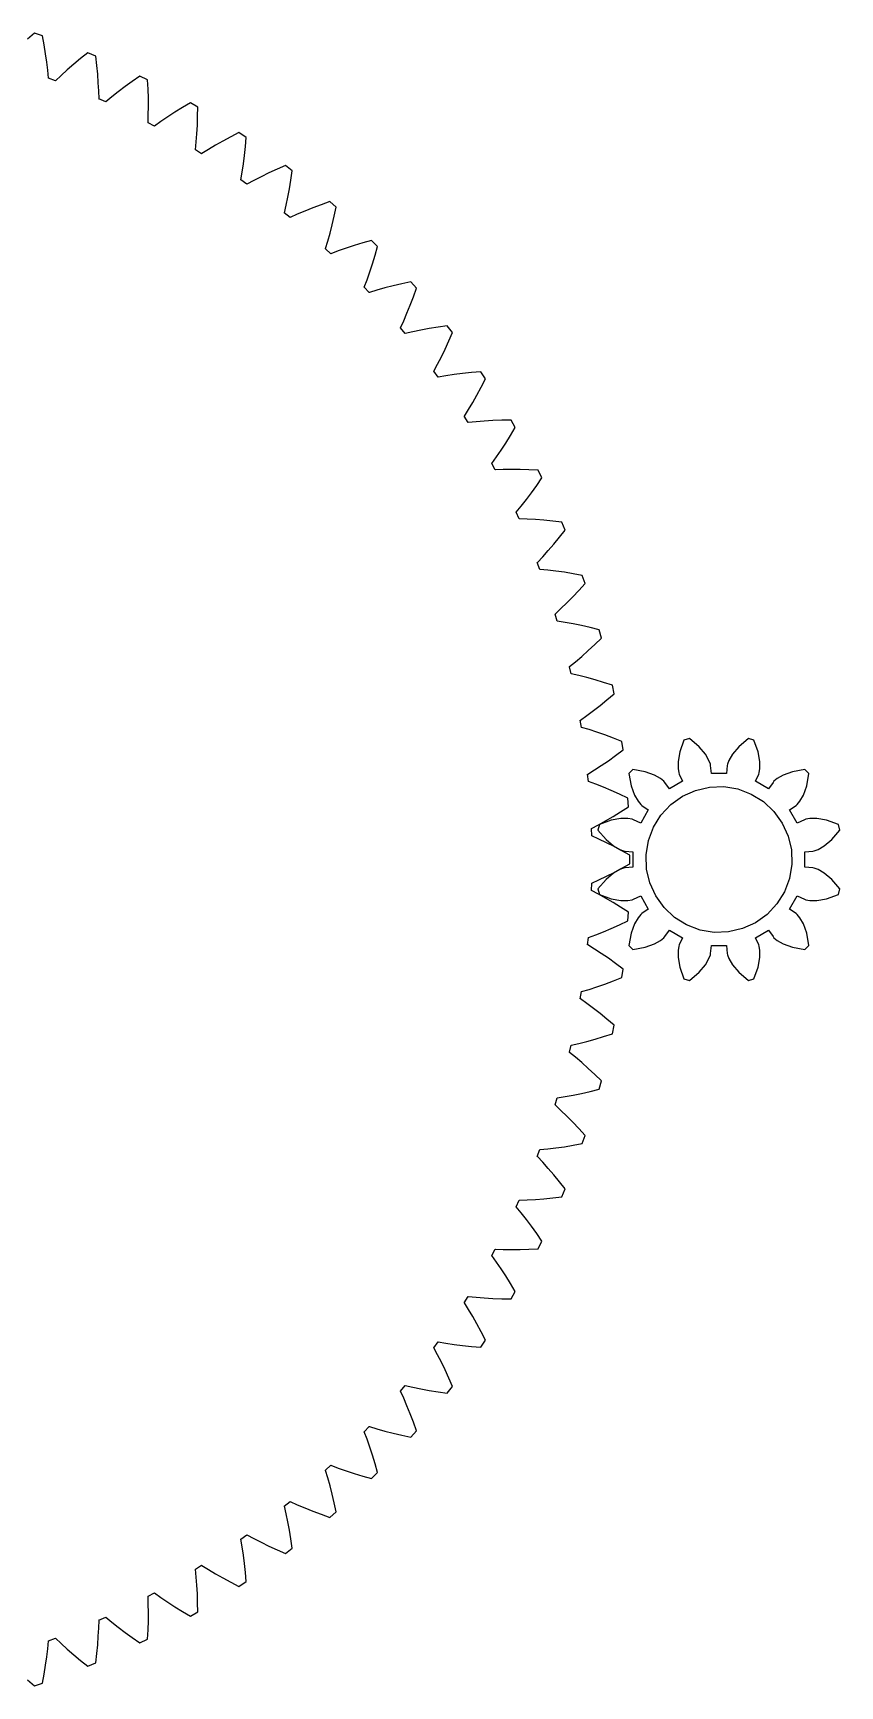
# Model space of a CAD drawing. Extents: x -77 to 96, y -77 to 77.
# Drawn here: x 24.3 to 95.5, y -73 to 73 of the extents above; entities that cross this region are included whole.
import ezdxf

# ---------------------------------------------------------------- set-up
doc = ezdxf.new("R2010")
doc.units = 0

msp = doc.modelspace()

# ---------------------------------------------------------------- linework, layer by layer
for p, q in [((24.3924, 73.0302), (23.7846, 72.4825)), ((25.1061, 72.7879), (24.3924, 73.0302)), ((25.2549, 71.9834), (25.1061, 72.7879)), ((25.3814, 71.2065), (25.2549, 71.9834)), ((25.4868, 70.4577), (25.3814, 71.2065)), ((25.5723, 69.7376), (25.4868, 70.4577)), ((27.8669, 70.271), (27.294, 69.7775)), ((28.4743, 70.7717), (27.8669, 70.271)), ((29.1166, 71.2784), (28.4743, 70.7717)), ((29.8129, 70.99), (29.1166, 71.2784)), ((29.9088, 70.1775), (29.8129, 70.99)), ((29.9842, 69.394), (29.9088, 70.1775)), ((25.6393, 69.0467), (25.5723, 69.7376)), ((25.6361, 69.0381), (25.6393, 69.0467)), ((26.2458, 68.8087), (25.6361, 69.0381)), ((26.249, 68.8172), (26.2458, 68.8087)), ((26.7549, 69.2925), (26.249, 68.8172)), ((27.294, 69.7775), (26.7549, 69.2925)), ((30.0403, 68.6399), (29.9842, 69.394)), ((33.042, 68.7579), (32.4032, 68.2979)), ((33.7161, 69.2215), (33.042, 68.7579)), ((34.3921, 68.8882), (33.7161, 69.2215)), ((34.4346, 68.0711), (34.3921, 68.8882)), ((30.0786, 67.9158), (30.0403, 68.6399)), ((30.1003, 67.222), (30.0786, 67.9158)), ((30.0965, 67.2136), (30.1003, 67.222)), ((30.6899, 66.9448), (30.0965, 67.2136)), ((31.2296, 67.3943), (30.6937, 66.9531)), ((31.7993, 67.843), (31.2296, 67.3943)), ((32.4032, 68.2979), (31.7993, 67.843)), ((34.4586, 67.2844), (34.4346, 68.0711)), ((34.4653, 66.5282), (34.4586, 67.2844)), ((30.6937, 66.9531), (30.6899, 66.9448)), ((34.4323, 65.1094), (34.4561, 65.8031)), ((34.4561, 65.8031), (34.4653, 66.5282)), ((36.8007, 66.0324), (36.1683, 65.618)), ((37.4682, 66.4496), (36.8007, 66.0324)), ((38.1712, 66.8682), (37.4682, 66.4496)), ((38.8239, 66.4913), (38.1712, 66.8682)), ((38.8129, 65.6733), (38.8239, 66.4913)), ((34.4281, 65.1013), (34.4323, 65.1094)), ((35.0025, 64.7942), (34.4281, 65.1013)), ((35.0069, 64.8023), (35.0025, 64.7942)), ((35.5705, 65.2075), (35.0069, 64.8023)), ((36.1683, 65.618), (35.5705, 65.2075)), ((38.7427, 64.1317), (38.7854, 64.8866)), ((38.7854, 64.8866), (38.8129, 65.6733)), ((38.617, 62.718), (38.6861, 63.4087)), ((38.6861, 63.4087), (38.7427, 64.1317)), ((40.3825, 63.1119), (39.7591, 62.7414)), ((41.0407, 63.4842), (40.3825, 63.1119)), ((41.734, 63.8568), (41.0407, 63.4842)), ((42.4629, 64.2285), (41.734, 63.8568)), ((43.0895, 63.8098), (42.4629, 64.2285)), ((42.9461, 62.211), (43.0251, 62.9942)), ((43.0251, 62.9942), (43.0895, 63.8098)), ((38.6122, 62.7102), (38.617, 62.718)), ((39.1654, 62.3662), (38.6122, 62.7102)), ((39.1702, 62.374), (39.1654, 62.3662)), ((39.7591, 62.7414), (39.1702, 62.374)), ((42.7504, 60.7428), (42.8541, 61.4604)), ((42.8541, 61.4604), (42.9461, 62.211)), ((42.631, 60.0506), (42.6362, 60.058)), ((43.1604, 59.6712), (42.631, 60.0506)), ((42.6362, 60.058), (42.7504, 60.7428)), ((43.7775, 60.0067), (43.1658, 59.6786)), ((44.4238, 60.3357), (43.7775, 60.0067)), ((45.1049, 60.6641), (44.4238, 60.3357)), ((45.8211, 60.9906), (45.1049, 60.6641)), ((46.5727, 61.3138), (45.8211, 60.9906)), ((47.1706, 60.8549), (46.5727, 61.3138)), ((46.923, 59.269), (47.053, 60.0453)), ((47.053, 60.0453), (47.1706, 60.8549)), ((43.1658, 59.6786), (43.1604, 59.6712)), ((46.6316, 57.8167), (46.7821, 58.5261)), ((46.7821, 58.5261), (46.923, 59.269)), ((46.4672, 57.1338), (46.4729, 57.1409)), ((46.9707, 56.7206), (46.4672, 57.1338)), ((46.4729, 57.1409), (46.6316, 57.8167)), ((47.6084, 57.0151), (46.9765, 56.7276)), ((48.2748, 57.301), (47.6084, 57.0151)), ((48.9759, 57.5842), (48.2748, 57.301)), ((49.712, 57.8631), (48.9759, 57.5842)), ((50.4831, 58.1365), (49.712, 57.8631)), ((51.0497, 57.6395), (50.4831, 58.1365)), ((50.8794, 56.8393), (51.0497, 57.6395)), ((46.9765, 56.7276), (46.9707, 56.7206)), ((50.5097, 55.3411), (50.6989, 56.0732)), ((50.6989, 56.0732), (50.8794, 56.8393)), ((50.1106, 53.9791), (50.3131, 54.6431)), ((50.3131, 54.6431), (50.5097, 55.3411)), ((52.6372, 54.2577), (51.9191, 54.021)), ((53.39, 54.4879), (52.6372, 54.2577)), ((54.1773, 54.7103), (53.39, 54.4879)), ((54.7103, 54.1773), (54.1773, 54.7103)), ((54.4879, 53.39), (54.7103, 54.1773)), ((50.1044, 53.9724), (50.1106, 53.9791)), ((50.5798, 53.5271), (50.1044, 53.9724)), ((50.5861, 53.5337), (50.5798, 53.5271)), ((51.2354, 53.7792), (50.5861, 53.5337)), ((51.9191, 54.021), (51.2354, 53.7792)), ((54.021, 51.9191), (54.2577, 52.6372)), ((54.2577, 52.6372), (54.4879, 53.39)), ((53.5337, 50.5861), (53.7792, 51.2354)), ((53.7792, 51.2354), (54.021, 51.9191)), ((53.5271, 50.5798), (53.5337, 50.5861)), ((53.9724, 50.1044), (53.5271, 50.5798)), ((53.9791, 50.1106), (53.9724, 50.1044)), ((54.6431, 50.3131), (53.9791, 50.1106)), ((55.3411, 50.5097), (54.6431, 50.3131)), ((56.0732, 50.6989), (55.3411, 50.5097)), ((56.8393, 50.8794), (56.0732, 50.6989)), ((57.6395, 51.0497), (56.8393, 50.8794)), ((57.5842, 48.9759), (57.8631, 49.712)), ((58.1365, 50.4831), (57.6395, 51.0497)), ((57.8631, 49.712), (58.1365, 50.4831)), ((57.0151, 47.6084), (57.301, 48.2748)), ((57.301, 48.2748), (57.5842, 48.9759)), ((56.7206, 46.9707), (56.7276, 46.9765)), ((57.1338, 46.4672), (56.7206, 46.9707)), ((56.7276, 46.9765), (57.0151, 47.6084)), ((58.5261, 46.7821), (57.8167, 46.6316)), ((59.269, 46.923), (58.5261, 46.7821)), ((60.0453, 47.053), (59.269, 46.923)), ((60.8549, 47.1706), (60.0453, 47.053)), ((61.3138, 46.5727), (60.8549, 47.1706)), ((57.1409, 46.4729), (57.1338, 46.4672)), ((57.8167, 46.6316), (57.1409, 46.4729)), ((60.6641, 45.1049), (60.9906, 45.8211)), ((60.9906, 45.8211), (61.3138, 46.5727)), ((60.0067, 43.7775), (60.3357, 44.4238)), ((60.3357, 44.4238), (60.6641, 45.1049)), ((59.6712, 43.1604), (59.6786, 43.1658)), ((60.0506, 42.631), (59.6712, 43.1604)), ((59.6786, 43.1658), (60.0067, 43.7775)), ((60.058, 42.6362), (60.0506, 42.631)), ((60.7428, 42.7504), (60.058, 42.6362)), ((61.4604, 42.8541), (60.7428, 42.7504)), ((62.211, 42.9461), (61.4604, 42.8541)), ((62.9942, 43.0251), (62.211, 42.9461)), ((63.8098, 43.0895), (62.9942, 43.0251)), ((64.2285, 42.4629), (63.8098, 43.0895)), ((63.8568, 41.734), (64.2285, 42.4629)), ((63.1119, 40.3825), (63.4842, 41.0407)), ((63.4842, 41.0407), (63.8568, 41.734)), ((62.374, 39.1702), (62.7414, 39.7591)), ((62.7414, 39.7591), (63.1119, 40.3825)), ((62.3662, 39.1654), (62.374, 39.1702)), ((62.7102, 38.6122), (62.3662, 39.1654)), ((62.718, 38.617), (62.7102, 38.6122)), ((63.4087, 38.6861), (62.718, 38.617)), ((64.1317, 38.7427), (63.4087, 38.6861)), ((64.8866, 38.7854), (64.1317, 38.7427)), ((65.6733, 38.8129), (64.8866, 38.7854)), ((66.4913, 38.8239), (65.6733, 38.8129)), ((66.4496, 37.4682), (66.8682, 38.1712)), ((66.8682, 38.1712), (66.4913, 38.8239)), ((65.618, 36.1683), (66.0324, 36.8007)), ((66.0324, 36.8007), (66.4496, 37.4682)), ((64.8023, 35.0069), (65.2075, 35.5705)), ((65.2075, 35.5705), (65.618, 36.1683)), ((64.7942, 35.0025), (64.8023, 35.0069)), ((65.1013, 34.4281), (64.7942, 35.0025)), ((65.1094, 34.4323), (65.1013, 34.4281)), ((65.8031, 34.4561), (65.1094, 34.4323)), ((66.5282, 34.4653), (65.8031, 34.4561)), ((67.2844, 34.4586), (66.5282, 34.4653)), ((68.0711, 34.4346), (67.2844, 34.4586)), ((68.8882, 34.3921), (68.0711, 34.4346)), ((68.7579, 33.042), (69.2215, 33.7161)), ((69.2215, 33.7161), (68.8882, 34.3921)), ((67.843, 31.7993), (68.2979, 32.4032)), ((68.2979, 32.4032), (68.7579, 33.042)), ((66.9448, 30.6899), (66.9531, 30.6937)), ((67.2136, 30.0965), (66.9448, 30.6899)), ((66.9531, 30.6937), (67.3943, 31.2296)), ((67.3943, 31.2296), (67.843, 31.7993)), ((67.222, 30.1003), (67.2136, 30.0965)), ((67.9158, 30.0786), (67.222, 30.1003)), ((68.6399, 30.0403), (67.9158, 30.0786)), ((69.394, 29.9842), (68.6399, 30.0403)), ((70.1775, 29.9088), (69.394, 29.9842)), ((70.99, 29.8129), (70.1775, 29.9088)), ((71.2784, 29.1166), (70.99, 29.8129)), ((69.7775, 27.294), (70.271, 27.8669)), ((70.271, 27.8669), (70.7717, 28.4743)), ((70.7717, 28.4743), (71.2784, 29.1166)), ((68.8172, 26.249), (69.2925, 26.7549)), ((69.2925, 26.7549), (69.7775, 27.294)), ((68.8087, 26.2458), (68.8172, 26.249)), ((69.0381, 25.6361), (68.8087, 26.2458)), ((69.0467, 25.6393), (69.0381, 25.6361)), ((69.7376, 25.5723), (69.0467, 25.6393)), ((70.4577, 25.4868), (69.7376, 25.5723)), ((71.2065, 25.3814), (70.4577, 25.4868)), ((71.9834, 25.2549), (71.2065, 25.3814)), ((72.7879, 25.1061), (71.9834, 25.2549)), ((73.0302, 24.3924), (72.7879, 25.1061)), ((71.9431, 23.2113), (72.4825, 23.7846)), ((72.4825, 23.7846), (73.0302, 24.3924)), ((70.3866, 21.6919), (70.894, 22.1657)), ((70.894, 22.1657), (71.4132, 22.6719)), ((71.4132, 22.6719), (71.9431, 23.2113)), ((70.3779, 21.6893), (70.3866, 21.6919)), ((70.567, 21.0659), (70.3779, 21.6893)), ((70.5757, 21.0685), (70.567, 21.0659)), ((71.2608, 20.9565), (70.5757, 21.0685)), ((71.9738, 20.824), (71.2608, 20.9565)), ((72.714, 20.6699), (71.9738, 20.824)), ((73.481, 20.4929), (72.714, 20.6699)), ((74.2741, 20.2918), (73.481, 20.4929)), ((73.3072, 18.4563), (73.8829, 18.9931)), ((73.8829, 18.9931), (74.4691, 19.5638)), ((74.4691, 19.5638), (74.2741, 20.2918)), ((72.1919, 17.4816), (72.7431, 17.9527)), ((72.7431, 17.9527), (73.3072, 18.4563)), ((71.6458, 17.0399), (71.6546, 17.042)), ((71.7937, 16.4055), (71.6458, 17.0399)), ((71.6546, 17.042), (72.1919, 17.4816)), ((71.8026, 16.4075), (71.7937, 16.4055)), ((72.4789, 16.2509), (71.8026, 16.4075)), ((73.1816, 16.0721), (72.4789, 16.2509)), ((73.9102, 15.8699), (73.1816, 16.0721)), ((74.664, 15.6432), (73.9102, 15.8699)), ((75.4422, 15.3906), (74.664, 15.6432)), ((74.9669, 14.1203), (75.5892, 14.6514)), ((75.5892, 14.6514), (75.4422, 15.3906)), ((73.1807, 12.7225), (73.7615, 13.1567)), ((73.7615, 13.1567), (74.3573, 13.6223)), ((74.3573, 13.6223), (74.9669, 14.1203)), ((72.6068, 12.3176), (72.6158, 12.3191)), ((72.7129, 11.6748), (72.6068, 12.3176)), ((72.6158, 12.3191), (73.1807, 12.7225)), ((72.722, 11.6763), (72.7129, 11.6748)), ((73.3865, 11.4758), (72.722, 11.6763)), ((74.0761, 11.2514), (73.3865, 11.4758)), ((74.7899, 11.002), (74.0761, 11.2514)), ((75.5273, 10.7264), (74.7899, 11.002)), ((76.2872, 10.4235), (75.5273, 10.7264)), ((76.3856, 9.67625), (76.2872, 10.4235)), ((81.7663, 10.5575), (81.389, 9.50688)), ((82.247, 10.6863), (81.7663, 10.5575)), ((83.0991, 9.9651), (82.247, 10.6863)), ((87.4586, 10.6863), (86.6065, 9.9651)), ((87.9393, 10.5575), (87.4586, 10.6863)), ((88.3166, 9.50688), (87.9393, 10.5575)), ((75.0891, 8.72992), (75.7299, 9.18697)), ((75.7299, 9.18697), (76.3856, 9.67625)), ((81.389, 9.50688), (81.2396, 8.6516)), ((83.6562, 9.29912), (83.0991, 9.9651)), ((83.9673, 8.7626), (83.6562, 9.29912)), ((86.0495, 9.29913), (85.7384, 8.7626)), ((86.6065, 9.9651), (86.0495, 9.29913)), ((88.466, 8.65161), (88.3166, 9.50688)), ((73.257, 7.54247), (73.2661, 7.5434)), ((73.3208, 6.89418), (73.257, 7.54247)), ((73.2661, 7.5434), (73.8561, 7.90906)), ((73.8561, 7.90906), (74.4641, 8.30426)), ((74.4641, 8.30426), (75.0891, 8.72992)), ((77.253, 7.95172), (76.9011, 7.59979)), ((76.9011, 7.59979), (77.0996, 6.5013)), ((78.3515, 7.75317), (77.253, 7.95172)), ((79.1669, 7.45494), (78.3515, 7.75317)), ((79.7046, 7.14586), (79.1669, 7.45494)), ((81.2396, 8.6516), (81.2384, 8.03142)), ((81.2384, 8.03142), (81.3003, 7.66447)), ((81.3003, 7.66447), (81.3394, 7.54672)), ((81.3394, 7.54672), (81.6365, 6.90863)), ((84.0972, 8.41389), (83.9673, 8.7626)), ((84.1222, 8.29236), (84.0972, 8.41389)), ((84.1839, 7.59122), (84.1222, 8.29236)), ((85.5217, 7.59122), (84.1839, 7.59122)), ((85.5835, 8.29237), (85.5217, 7.59122)), ((85.6085, 8.41391), (85.5835, 8.29237)), ((85.7384, 8.7626), (85.6085, 8.41391)), ((88.0692, 6.90862), (88.3662, 7.54672)), ((88.3662, 7.54672), (88.4053, 7.66449)), ((88.4053, 7.66449), (88.4672, 8.03142)), ((88.4672, 8.03142), (88.466, 8.65161)), ((90.5387, 7.45494), (90.001, 7.14586)), ((91.3541, 7.75317), (90.5387, 7.45494)), ((92.4526, 7.95172), (91.3541, 7.75317)), ((92.8045, 7.59981), (92.4526, 7.95172)), ((92.606, 6.5013), (92.8045, 7.59981)), ((73.3299, 6.89503), (73.3208, 6.89418)), ((73.9799, 6.6515), (73.3299, 6.89503)), ((74.6534, 6.38252), (73.9799, 6.6515)), ((75.3494, 6.08696), (74.6534, 6.38252)), ((76.0671, 5.76373), (75.3494, 6.08696)), ((77.0996, 6.5013), (77.3979, 5.68588)), ((79.9914, 6.90881), (79.7046, 7.14586)), ((80.0739, 6.81607), (79.9914, 6.90881)), ((80.4779, 6.23975), (80.0739, 6.81607)), ((81.6365, 6.90863), (80.4779, 6.23975)), ((81.6278, 5.58586), (82.7795, 6.1077)), ((82.7795, 6.1077), (84.0109, 6.39481)), ((84.0109, 6.39481), (85.2747, 6.43619)), ((85.2747, 6.43619), (86.5222, 6.23021)), ((86.5222, 6.23021), (87.7056, 5.78482)), ((89.2277, 6.23975), (88.0692, 6.90862)), ((89.6318, 6.81607), (89.2277, 6.23975)), ((89.7142, 6.90881), (89.6318, 6.81607)), ((90.001, 7.14586), (89.7142, 6.90881)), ((92.3078, 5.68588), (92.606, 6.5013)), ((76.8056, 5.41176), (76.0671, 5.76373)), ((76.1686, 4.21431), (76.8549, 4.65968)), ((76.8549, 4.65968), (76.8056, 5.41176)), ((77.3979, 5.68588), (77.7069, 5.14821)), ((77.7069, 5.14821), (77.944, 4.86137)), ((77.944, 4.86137), (78.0367, 4.77893)), ((78.0367, 4.77893), (78.6131, 4.37485)), ((79.7357, 3.9265), (80.6, 4.84937)), ((80.6, 4.84937), (81.6278, 5.58586)), ((87.7056, 5.78482), (88.7793, 5.11713)), ((88.7793, 5.11713), (89.7022, 4.25278)), ((91.0926, 4.37488), (91.6689, 4.77893)), ((91.6689, 4.77893), (91.7616, 4.86136)), ((91.7616, 4.86136), (91.9987, 5.14821)), ((91.9987, 5.14821), (92.3078, 5.68588)), ((73.6026, 2.73541), (74.2152, 3.06171)), ((74.2953, 3.08649), (74.1665, 2.60576)), ((74.2152, 3.06171), (74.8478, 3.41629)), ((75.3459, 3.46379), (74.2953, 3.08649)), ((74.8478, 3.41629), (75.4993, 3.80017)), ((76.2012, 3.61324), (75.3459, 3.46379)), ((75.4993, 3.80017), (76.1686, 4.21431)), ((76.8214, 3.6144), (76.2012, 3.61324)), ((77.1883, 3.55254), (76.8214, 3.6144)), ((77.3061, 3.51343), (77.1883, 3.55254)), ((77.9442, 3.21635), (77.3061, 3.51343)), ((78.6131, 4.37485), (77.9442, 3.21635)), ((79.068, 2.85275), (79.7357, 3.9265)), ((89.7022, 4.25278), (90.4387, 3.22499)), ((90.4387, 3.22499), (90.9605, 2.07327)), ((91.7614, 3.21634), (91.0926, 4.37488)), ((92.3995, 3.51341), (91.7614, 3.21634)), ((92.5173, 3.55252), (92.3995, 3.51341)), ((92.8842, 3.61438), (92.5173, 3.55252)), ((93.5044, 3.61322), (92.8842, 3.61438)), ((94.3597, 3.46379), (93.5044, 3.61322)), ((95.4103, 3.08649), (94.3597, 3.46379)), ((95.5391, 2.60576), (95.4103, 3.08649)), ((73.5934, 2.73508), (73.6026, 2.73541)), ((73.6147, 2.08401), (73.5934, 2.73508)), ((73.6239, 2.08427), (73.6147, 2.08401)), ((74.2566, 1.79875), (73.6239, 2.08427)), ((74.1665, 2.60576), (74.8877, 1.75371)), ((74.911, 1.4863), (74.2566, 1.79875)), ((74.8877, 1.75371), (75.5537, 1.19664)), ((75.5862, 1.14584), (74.911, 1.4863)), ((78.4166, 0.42184), (78.6226, 1.66937)), ((78.6226, 1.66937), (79.068, 2.85275)), ((90.9605, 2.07327), (91.2476, 0.84189)), ((94.1519, 1.19664), (94.8179, 1.75369)), ((94.8179, 1.75369), (95.5391, 2.60576)), ((75.5537, 1.19664), (76.0902, 0.88554)), ((76.2812, 0.77637), (75.5862, 1.14584)), ((76.0902, 0.88554), (76.4389, 0.75566)), ((76.9951, 0.37685), (76.2812, 0.77637)), ((76.4389, 0.75566), (76.5604, 0.73064)), ((76.5604, 0.73064), (77.2616, 0.66885)), ((76.9951, -0.37685), (76.9951, 0.37685)), ((77.2616, 0.66885), (77.2616, -0.66885)), ((78.458, -0.84189), (78.4166, 0.42184)), ((91.2476, 0.84189), (91.289, -0.42184)), ((92.444, 0.66885), (93.1452, 0.73064)), ((92.444, -0.66885), (92.444, 0.66885)), ((93.1452, 0.73064), (93.2667, 0.75566)), ((93.2667, 0.75566), (93.6154, 0.88554)), ((93.6154, 0.88554), (94.1519, 1.19664)), ((75.5537, -1.19664), (74.8877, -1.75369)), ((74.911, -1.4863), (75.5862, -1.14584)), ((76.0902, -0.88554), (75.5537, -1.19664)), ((75.5862, -1.14584), (76.2812, -0.77637)), ((76.4389, -0.75566), (76.0902, -0.88554)), ((76.2812, -0.77637), (76.9951, -0.37685)), ((76.5604, -0.73064), (76.4389, -0.75566)), ((77.2616, -0.66885), (76.5604, -0.73064)), ((78.7451, -2.07327), (78.458, -0.84189)), ((91.289, -0.42184), (91.083, -1.66937)), ((93.1452, -0.73064), (92.444, -0.66885)), ((93.2667, -0.75566), (93.1452, -0.73064)), ((93.6154, -0.88554), (93.2667, -0.75566)), ((94.1519, -1.19664), (93.6154, -0.88554)), ((94.8179, -1.75371), (94.1519, -1.19664)), ((73.5934, -2.73508), (73.6147, -2.08401)), ((73.6026, -2.73541), (73.5934, -2.73508)), ((74.2152, -3.06171), (73.6026, -2.73541)), ((73.6147, -2.08401), (73.6239, -2.08427)), ((73.6239, -2.08427), (74.2566, -1.79875)), ((74.8877, -1.75369), (74.1665, -2.60576)), ((74.1665, -2.60576), (74.2953, -3.08649)), ((74.2566, -1.79875), (74.911, -1.4863)), ((79.267, -3.22499), (78.7451, -2.07327)), ((90.6376, -2.85275), (89.9699, -3.9265)), ((91.083, -1.66937), (90.6376, -2.85275)), ((95.5391, -2.60576), (94.8179, -1.75371)), ((95.4103, -3.08649), (95.5391, -2.60576)), ((74.8478, -3.41629), (74.2152, -3.06171)), ((74.2953, -3.08649), (75.3459, -3.46379)), ((75.4993, -3.80017), (74.8478, -3.41629)), ((75.3459, -3.46379), (76.2012, -3.61322)), ((76.1686, -4.21431), (75.4993, -3.80017)), ((76.8549, -4.65968), (76.1686, -4.21431)), ((76.2012, -3.61322), (76.8214, -3.61438)), ((76.8214, -3.61438), (77.1883, -3.55252)), ((77.1883, -3.55252), (77.3061, -3.51341)), ((77.3061, -3.51341), (77.9442, -3.21634)), ((77.9442, -3.21634), (78.6131, -4.37488)), ((78.6131, -4.37488), (78.0367, -4.77893)), ((80.0034, -4.25278), (79.267, -3.22499)), ((80.9263, -5.11713), (80.0034, -4.25278)), ((89.9699, -3.9265), (89.1056, -4.84937)), ((91.0926, -4.37485), (91.7614, -3.21635)), ((91.6689, -4.77893), (91.0926, -4.37485)), ((91.7614, -3.21635), (92.3996, -3.51343)), ((92.3996, -3.51343), (92.5173, -3.55254)), ((92.5173, -3.55254), (92.8842, -3.6144)), ((92.8842, -3.6144), (93.5044, -3.61324)), ((93.5044, -3.61324), (94.3597, -3.46379)), ((94.3597, -3.46379), (95.4103, -3.08649)), ((75.3494, -6.08696), (76.0671, -5.76373)), ((76.0671, -5.76373), (76.8056, -5.41176)), ((76.8056, -5.41176), (76.8549, -4.65968)), ((77.3979, -5.68588), (77.0996, -6.5013)), ((77.707, -5.14821), (77.3979, -5.68588)), ((77.944, -4.86136), (77.707, -5.14821)), ((78.0367, -4.77893), (77.944, -4.86136)), ((82, -5.78482), (80.9263, -5.11713)), ((83.1834, -6.23021), (82, -5.78482)), ((88.0778, -5.58586), (86.9261, -6.1077)), ((89.1056, -4.84937), (88.0778, -5.58586)), ((91.7616, -4.86137), (91.6689, -4.77893)), ((91.9987, -5.14821), (91.7616, -4.86137)), ((92.3078, -5.68588), (91.9987, -5.14821)), ((92.606, -6.5013), (92.3078, -5.68588)), ((73.257, -7.54247), (73.3208, -6.89418)), ((73.3208, -6.89418), (73.3299, -6.89503)), ((73.3299, -6.89503), (73.9799, -6.6515)), ((73.9799, -6.6515), (74.6534, -6.38252)), ((74.6534, -6.38252), (75.3494, -6.08696)), ((77.0996, -6.5013), (76.9011, -7.59981)), ((79.1669, -7.45494), (79.7046, -7.14586)), ((79.7046, -7.14586), (79.9914, -6.90881)), ((79.9914, -6.90881), (80.0739, -6.81607)), ((80.0739, -6.81607), (80.478, -6.23975)), ((80.478, -6.23975), (81.6364, -6.90862)), ((81.6364, -6.90862), (81.3394, -7.54672)), ((84.431, -6.43619), (83.1834, -6.23021)), ((85.6947, -6.39481), (84.431, -6.43619)), ((86.9261, -6.1077), (85.6947, -6.39481)), ((88.0692, -6.90863), (89.2277, -6.23975)), ((88.3662, -7.54672), (88.0692, -6.90863)), ((89.2277, -6.23975), (89.6318, -6.81607)), ((89.6318, -6.81607), (89.7142, -6.90881)), ((89.7142, -6.90881), (90.001, -7.14586)), ((90.001, -7.14586), (90.5387, -7.45494)), ((92.8045, -7.59979), (92.606, -6.5013)), ((73.2661, -7.5434), (73.257, -7.54247)), ((73.8561, -7.90906), (73.2661, -7.5434)), ((74.4641, -8.30426), (73.8561, -7.90906)), ((75.0891, -8.72992), (74.4641, -8.30426)), ((75.7299, -9.18697), (75.0891, -8.72992)), ((76.9011, -7.59981), (77.253, -7.95172)), ((77.253, -7.95172), (78.3515, -7.75317)), ((78.3515, -7.75317), (79.1669, -7.45494)), ((81.3003, -7.66449), (81.2384, -8.03142)), ((81.2384, -8.03142), (81.2396, -8.65161)), ((81.2396, -8.65161), (81.389, -9.50688)), ((81.3394, -7.54672), (81.3003, -7.66449)), ((83.6562, -9.29913), (83.9673, -8.7626)), ((83.9673, -8.7626), (84.0972, -8.41391)), ((84.0972, -8.41391), (84.1222, -8.29237)), ((84.1222, -8.29237), (84.1839, -7.59122)), ((84.1839, -7.59122), (85.5217, -7.59122)), ((85.5217, -7.59122), (85.5835, -8.29236)), ((85.5835, -8.29236), (85.6085, -8.41389)), ((85.6085, -8.41389), (85.7384, -8.7626)), ((85.7384, -8.7626), (86.0495, -9.29912)), ((88.3166, -9.50688), (88.466, -8.6516)), ((88.4053, -7.66447), (88.3662, -7.54672)), ((88.4672, -8.03142), (88.4053, -7.66447)), ((88.466, -8.6516), (88.4672, -8.03142)), ((90.5387, -7.45494), (91.3541, -7.75317)), ((91.3541, -7.75317), (92.4526, -7.95172)), ((92.4526, -7.95172), (92.8045, -7.59979)), ((76.3856, -9.67625), (75.7299, -9.18697)), ((76.2872, -10.4235), (76.3856, -9.67625)), ((81.389, -9.50688), (81.7663, -10.5575)), ((82.247, -10.6863), (83.0991, -9.9651)), ((83.0991, -9.9651), (83.6562, -9.29913)), ((86.0495, -9.29912), (86.6065, -9.9651)), ((86.6065, -9.9651), (87.4586, -10.6863)), ((87.9393, -10.5575), (88.3166, -9.50688)), ((72.6068, -12.3176), (72.7129, -11.6748)), ((72.7129, -11.6748), (72.722, -11.6763)), ((72.722, -11.6763), (73.3865, -11.4758)), ((73.3865, -11.4758), (74.0761, -11.2514)), ((74.0761, -11.2514), (74.7899, -11.002)), ((74.7899, -11.002), (75.5273, -10.7264)), ((75.5273, -10.7264), (76.2872, -10.4235)), ((81.7663, -10.5575), (82.247, -10.6863)), ((87.4586, -10.6863), (87.9393, -10.5575)), ((72.6158, -12.3191), (72.6068, -12.3176)), ((73.1807, -12.7225), (72.6158, -12.3191)), ((73.7615, -13.1567), (73.1807, -12.7225)), ((74.3573, -13.6223), (73.7615, -13.1567)), ((74.9669, -14.1203), (74.3573, -13.6223)), ((75.5892, -14.6514), (74.9669, -14.1203)), ((73.1816, -16.0721), (73.9102, -15.8699)), ((73.9102, -15.8699), (74.664, -15.6432)), ((74.664, -15.6432), (75.4422, -15.3906)), ((75.4422, -15.3906), (75.5892, -14.6514)), ((71.6458, -17.0399), (71.7937, -16.4055)), ((71.6546, -17.042), (71.6458, -17.0399)), ((72.1919, -17.4816), (71.6546, -17.042)), ((71.7937, -16.4055), (71.8026, -16.4075)), ((71.8026, -16.4075), (72.4789, -16.2509)), ((72.7431, -17.9527), (72.1919, -17.4816)), ((72.4789, -16.2509), (73.1816, -16.0721)), ((73.3072, -18.4563), (72.7431, -17.9527)), ((73.8829, -18.9931), (73.3072, -18.4563)), ((73.481, -20.4929), (74.2741, -20.2918)), ((74.4691, -19.5638), (73.8829, -18.9931)), ((74.2741, -20.2918), (74.4691, -19.5638)), ((70.3779, -21.6893), (70.567, -21.0659)), ((70.3866, -21.6919), (70.3779, -21.6893)), ((70.894, -22.1657), (70.3866, -21.6919)), ((70.567, -21.0659), (70.5757, -21.0685)), ((70.5757, -21.0685), (71.2608, -20.9565)), ((71.2608, -20.9565), (71.9738, -20.824)), ((71.9738, -20.824), (72.714, -20.6699)), ((72.714, -20.6699), (73.481, -20.4929)), ((71.4132, -22.6719), (70.894, -22.1657)), ((71.9431, -23.2113), (71.4132, -22.6719)), ((72.4825, -23.7846), (71.9431, -23.2113)), ((73.0302, -24.3924), (72.4825, -23.7846)), ((72.7879, -25.1061), (73.0302, -24.3924)), ((68.8087, -26.2458), (69.0381, -25.6361)), ((68.8172, -26.249), (68.8087, -26.2458)), ((69.2925, -26.7549), (68.8172, -26.249)), ((69.0381, -25.6361), (69.0467, -25.6393)), ((69.0467, -25.6393), (69.7376, -25.5723)), ((69.7376, -25.5723), (70.4577, -25.4868)), ((70.4577, -25.4868), (71.2065, -25.3814)), ((71.2065, -25.3814), (71.9834, -25.2549)), ((71.9834, -25.2549), (72.7879, -25.1061)), ((69.7775, -27.294), (69.2925, -26.7549)), ((70.271, -27.8669), (69.7775, -27.294)), ((70.7717, -28.4743), (70.271, -27.8669)), ((71.2784, -29.1166), (70.7717, -28.4743)), ((70.99, -29.8129), (71.2784, -29.1166)), ((66.9448, -30.6899), (67.2136, -30.0965)), ((67.2136, -30.0965), (67.222, -30.1003)), ((67.222, -30.1003), (67.9158, -30.0786)), ((67.9158, -30.0786), (68.6399, -30.0403)), ((68.6399, -30.0403), (69.394, -29.9842)), ((69.394, -29.9842), (70.1775, -29.9088)), ((70.1775, -29.9088), (70.99, -29.8129)), ((66.9531, -30.6937), (66.9448, -30.6899)), ((67.3943, -31.2296), (66.9531, -30.6937)), ((67.843, -31.7993), (67.3943, -31.2296)), ((68.2979, -32.4032), (67.843, -31.7993)), ((68.7579, -33.042), (68.2979, -32.4032)), ((69.2215, -33.7161), (68.7579, -33.042)), ((64.7942, -35.0025), (65.1013, -34.4281)), ((64.8023, -35.0069), (64.7942, -35.0025)), ((65.2075, -35.5705), (64.8023, -35.0069)), ((65.1013, -34.4281), (65.1094, -34.4323)), ((65.1094, -34.4323), (65.8031, -34.4561)), ((65.8031, -34.4561), (66.5282, -34.4653)), ((66.5282, -34.4653), (67.2844, -34.4586)), ((67.2844, -34.4586), (68.0711, -34.4346)), ((68.0711, -34.4346), (68.8882, -34.3921)), ((68.8882, -34.3921), (69.2215, -33.7161)), ((65.618, -36.1683), (65.2075, -35.5705)), ((66.0324, -36.8007), (65.618, -36.1683)), ((66.4496, -37.4682), (66.0324, -36.8007)), ((66.8682, -38.1712), (66.4496, -37.4682)), ((62.3662, -39.1654), (62.7102, -38.6122)), ((62.374, -39.1702), (62.3662, -39.1654)), ((62.7414, -39.7591), (62.374, -39.1702)), ((62.7102, -38.6122), (62.718, -38.617)), ((62.718, -38.617), (63.4087, -38.6861)), ((63.4087, -38.6861), (64.1317, -38.7427)), ((64.1317, -38.7427), (64.8866, -38.7854)), ((64.8866, -38.7854), (65.6733, -38.8129)), ((65.6733, -38.8129), (66.4913, -38.8239)), ((66.4913, -38.8239), (66.8682, -38.1712)), ((63.1119, -40.3825), (62.7414, -39.7591)), ((63.4842, -41.0407), (63.1119, -40.3825)), ((63.8568, -41.734), (63.4842, -41.0407)), ((64.2285, -42.4629), (63.8568, -41.734)), ((59.6712, -43.1604), (60.0506, -42.631)), ((59.6786, -43.1658), (59.6712, -43.1604)), ((60.0067, -43.7775), (59.6786, -43.1658)), ((60.3357, -44.4238), (60.0067, -43.7775)), ((60.0506, -42.631), (60.058, -42.6362)), ((60.058, -42.6362), (60.7428, -42.7504)), ((60.7428, -42.7504), (61.4604, -42.8541)), ((61.4604, -42.8541), (62.211, -42.9461)), ((62.211, -42.9461), (62.9942, -43.0251)), ((62.9942, -43.0251), (63.8098, -43.0895)), ((63.8098, -43.0895), (64.2285, -42.4629)), ((60.6641, -45.1049), (60.3357, -44.4238)), ((60.9906, -45.8211), (60.6641, -45.1049)), ((56.7206, -46.9707), (57.1338, -46.4672)), ((57.1338, -46.4672), (57.1409, -46.4729)), ((57.1409, -46.4729), (57.8167, -46.6316)), ((57.8167, -46.6316), (58.5261, -46.7821)), ((60.8549, -47.1706), (61.3138, -46.5727)), ((61.3138, -46.5727), (60.9906, -45.8211)), ((56.7276, -46.9765), (56.7206, -46.9707)), ((57.0151, -47.6084), (56.7276, -46.9765)), ((57.301, -48.2748), (57.0151, -47.6084)), ((58.5261, -46.7821), (59.269, -46.923)), ((59.269, -46.923), (60.0453, -47.053)), ((60.0453, -47.053), (60.8549, -47.1706)), ((57.5842, -48.9759), (57.301, -48.2748)), ((57.8631, -49.712), (57.5842, -48.9759)), ((53.5271, -50.5798), (53.9724, -50.1044)), ((53.5337, -50.5861), (53.5271, -50.5798)), ((53.7792, -51.2354), (53.5337, -50.5861)), ((53.9724, -50.1044), (53.9791, -50.1106)), ((53.9791, -50.1106), (54.6431, -50.3131)), ((54.6431, -50.3131), (55.3411, -50.5097)), ((55.3411, -50.5097), (56.0732, -50.6989)), ((56.0732, -50.6989), (56.8393, -50.8794)), ((56.8393, -50.8794), (57.6395, -51.0497)), ((57.6395, -51.0497), (58.1365, -50.4831)), ((58.1365, -50.4831), (57.8631, -49.712)), ((54.021, -51.9191), (53.7792, -51.2354)), ((54.2577, -52.6372), (54.021, -51.9191)), ((50.1044, -53.9724), (50.5798, -53.5271)), ((50.1106, -53.9791), (50.1044, -53.9724)), ((50.3131, -54.6431), (50.1106, -53.9791)), ((50.5798, -53.5271), (50.5861, -53.5337)), ((50.5861, -53.5337), (51.2354, -53.7792)), ((51.2354, -53.7792), (51.9191, -54.021)), ((51.9191, -54.021), (52.6372, -54.2577)), ((54.4879, -53.39), (54.2577, -52.6372)), ((54.7103, -54.1773), (54.4879, -53.39)), ((50.5097, -55.3411), (50.3131, -54.6431)), ((50.6989, -56.0732), (50.5097, -55.3411)), ((52.6372, -54.2577), (53.39, -54.4879)), ((53.39, -54.4879), (54.1773, -54.7103)), ((54.1773, -54.7103), (54.7103, -54.1773)), ((46.4672, -57.1338), (46.9707, -56.7206)), ((46.9707, -56.7206), (46.9765, -56.7276)), ((46.9765, -56.7276), (47.6084, -57.0151)), ((50.8794, -56.8393), (50.6989, -56.0732)), ((51.0497, -57.6395), (50.8794, -56.8393)), ((46.4729, -57.1409), (46.4672, -57.1338)), ((46.6316, -57.8167), (46.4729, -57.1409)), ((46.7821, -58.5261), (46.6316, -57.8167)), ((47.6084, -57.0151), (48.2748, -57.301)), ((48.2748, -57.301), (48.9759, -57.5842)), ((48.9759, -57.5842), (49.712, -57.8631)), ((49.712, -57.8631), (50.4831, -58.1365)), ((50.4831, -58.1365), (51.0497, -57.6395)), ((42.631, -60.0506), (43.1604, -59.6712)), ((43.1604, -59.6712), (43.1658, -59.6786)), ((43.1658, -59.6786), (43.7775, -60.0067)), ((46.923, -59.269), (46.7821, -58.5261)), ((47.053, -60.0453), (46.923, -59.269)), ((42.6362, -60.058), (42.631, -60.0506)), ((42.7504, -60.7428), (42.6362, -60.058)), ((42.8541, -61.4604), (42.7504, -60.7428)), ((43.7775, -60.0067), (44.4238, -60.3357)), ((44.4238, -60.3357), (45.1049, -60.6641)), ((45.1049, -60.6641), (45.8211, -60.9906)), ((45.8211, -60.9906), (46.5727, -61.3138)), ((46.5727, -61.3138), (47.1706, -60.8549)), ((47.1706, -60.8549), (47.053, -60.0453)), ((38.6122, -62.7102), (39.1654, -62.3662)), ((38.617, -62.718), (38.6122, -62.7102)), ((38.6861, -63.4087), (38.617, -62.718)), ((39.1654, -62.3662), (39.1702, -62.374)), ((39.1702, -62.374), (39.7591, -62.7414)), ((39.7591, -62.7414), (40.3825, -63.1119)), ((42.9461, -62.211), (42.8541, -61.4604)), ((43.0251, -62.9942), (42.9461, -62.211)), ((38.7427, -64.1317), (38.6861, -63.4087)), ((38.7854, -64.8866), (38.7427, -64.1317)), ((40.3825, -63.1119), (41.0407, -63.4842)), ((41.0407, -63.4842), (41.734, -63.8568)), ((41.734, -63.8568), (42.4629, -64.2285)), ((42.4629, -64.2285), (43.0895, -63.8098)), ((43.0895, -63.8098), (43.0251, -62.9942)), ((34.4281, -65.1013), (35.0025, -64.7942)), ((34.4323, -65.1094), (34.4281, -65.1013)), ((34.4561, -65.8031), (34.4323, -65.1094)), ((35.0025, -64.7942), (35.0069, -64.8023)), ((35.0069, -64.8023), (35.5705, -65.2075)), ((35.5705, -65.2075), (36.1683, -65.618)), ((36.1683, -65.618), (36.8007, -66.0324)), ((38.8129, -65.6733), (38.7854, -64.8866)), ((38.8239, -66.4913), (38.8129, -65.6733)), ((30.0965, -67.2136), (30.6899, -66.9448)), ((30.6899, -66.9448), (30.6937, -66.9531)), ((30.6937, -66.9531), (31.2296, -67.3943)), ((34.4653, -66.5282), (34.4561, -65.8031)), ((34.4586, -67.2844), (34.4653, -66.5282)), ((36.8007, -66.0324), (37.4682, -66.4496)), ((37.4682, -66.4496), (38.1712, -66.8682)), ((38.1712, -66.8682), (38.8239, -66.4913)), ((29.9842, -69.394), (30.0403, -68.6399)), ((30.0403, -68.6399), (30.0786, -67.9158)), ((30.0786, -67.9158), (30.1003, -67.222)), ((30.1003, -67.222), (30.0965, -67.2136)), ((31.2296, -67.3943), (31.7993, -67.843)), ((31.7993, -67.843), (32.4032, -68.2979)), ((32.4032, -68.2979), (33.042, -68.7579)), ((34.3921, -68.8882), (34.4346, -68.0711)), ((34.4346, -68.0711), (34.4586, -67.2844)), ((25.4868, -70.4577), (25.5723, -69.7376)), ((25.5723, -69.7376), (25.6393, -69.0467)), ((25.6361, -69.0381), (26.2458, -68.8087)), ((25.6393, -69.0467), (25.6361, -69.0381)), ((26.2458, -68.8087), (26.249, -68.8172)), ((26.249, -68.8172), (26.7549, -69.2925)), ((26.7549, -69.2925), (27.294, -69.7775)), ((27.294, -69.7775), (27.8669, -70.271)), ((29.9088, -70.1775), (29.9842, -69.394)), ((33.042, -68.7579), (33.7161, -69.2215)), ((33.7161, -69.2215), (34.3921, -68.8882)), ((25.2549, -71.9834), (25.3814, -71.2065)), ((25.3814, -71.2065), (25.4868, -70.4577)), ((27.8669, -70.271), (28.4743, -70.7717)), ((28.4743, -70.7717), (29.1166, -71.2784)), ((29.1166, -71.2784), (29.8129, -70.99)), ((29.8129, -70.99), (29.9088, -70.1775)), ((23.7846, -72.4825), (24.3924, -73.0302)), ((24.3924, -73.0302), (25.1061, -72.7879)), ((25.1061, -72.7879), (25.2549, -71.9834))]:
    msp.add_line(p, q)

doc.saveas('drawing.dxf')
